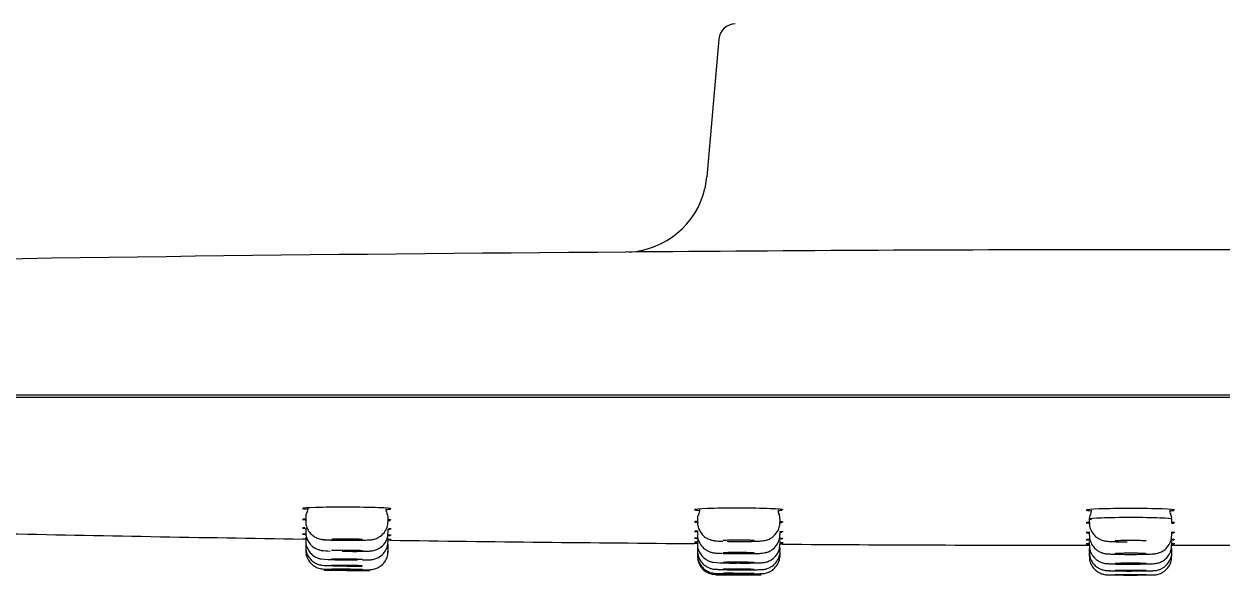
# Model space of a CAD drawing. Header units: millimetres. Extents: x -60 to 7633, y -2614 to 2146.
# Drawn here: x 2421.5 to 2479.6, y -2208.3 to -2181.5 of the extents above; entities that cross this region are included whole.
import ezdxf

# ---------------------------------------------------------------- set-up
doc = ezdxf.new("R2010")
doc.units = ezdxf.units.MM
doc.layers.get('0').update_dxf_attribs({"color": 250})

msp = doc.modelspace()

# ---------------------------------------------------------------- linework, layer by layer
at = {"linetype": 'Continuous'}
for p, q in [((2455.17, -2182.255), (2454.585, -2188.941)), ((2454.571, -2188.939), (2454.496, -2189.499)), ((2588.434, -2199.524), (2361.834, -2199.524)), ((2369.116, -2199.624), (2581.152, -2199.624)), ((2435.134, -2205.462), (2435.134, -2205.629)), ((2435.134, -2205.996), (2435.134, -2206.167)), ((2439.134, -2205.638), (2439.134, -2205.477)), ((2454.134, -2205.519), (2454.134, -2205.685)), ((2458.134, -2205.689), (2458.134, -2205.526)), ((2473.134, -2205.54), (2473.134, -2205.705)), ((2477.134, -2205.705), (2477.134, -2205.54)), ((2435.134, -2206.411), (2435.134, -2206.585)), ((2439.134, -2206.184), (2439.134, -2206.026)), ((2439.134, -2206.609), (2439.134, -2206.453)), ((2454.134, -2206.112), (2454.134, -2206.279)), ((2454.134, -2206.572), (2454.134, -2206.742)), ((2458.134, -2206.288), (2458.134, -2206.127)), ((2473.134, -2206.155), (2473.134, -2206.32)), ((2477.134, -2206.32), (2477.134, -2206.155)), ((2435.134, -2206.707), (2435.134, -2206.708)), ((2435.134, -2206.708), (2435.134, -2206.884)), ((2435.134, -2206.886), (2435.134, -2206.886)), ((2435.134, -2206.886), (2435.134, -2207.063)), ((2435.134, -2207.063), (2435.134, -2207.123)), ((2439.134, -2206.759), (2439.134, -2206.758)), ((2439.134, -2206.912), (2439.134, -2206.759)), ((2439.134, -2206.942), (2439.134, -2206.941)), ((2439.134, -2207.094), (2439.134, -2206.942)), ((2439.134, -2207.154), (2439.134, -2207.094)), ((2454.114, -2206.729), (2453.984, -2206.728)), ((2454.134, -2206.901), (2454.134, -2206.902)), ((2454.134, -2206.902), (2454.134, -2207.072)), ((2454.134, -2207.099), (2454.134, -2207.099)), ((2454.134, -2207.099), (2454.134, -2207.27)), ((2458.134, -2206.753), (2458.134, -2206.594)), ((2458.134, -2206.927), (2458.134, -2206.926)), ((2458.134, -2207.086), (2458.134, -2206.927)), ((2458.134, -2207.127), (2458.134, -2207.126)), ((2458.134, -2207.285), (2458.134, -2207.127)), ((2458.283, -2206.759), (2458.157, -2206.758)), ((2473.134, -2206.633), (2473.134, -2206.798)), ((2473.134, -2206.974), (2473.134, -2206.975)), ((2473.134, -2206.975), (2473.134, -2207.139)), ((2477.134, -2206.798), (2477.134, -2206.633)), ((2477.134, -2206.975), (2477.134, -2206.974)), ((2477.134, -2207.139), (2477.134, -2206.975)), ((2454.134, -2207.27), (2454.134, -2207.336)), ((2458.134, -2207.352), (2458.134, -2207.285)), ((2473.134, -2207.179), (2473.134, -2207.18)), ((2473.134, -2207.18), (2473.134, -2207.344)), ((2477.134, -2207.18), (2477.134, -2207.179)), ((2477.134, -2207.344), (2477.134, -2207.18)), ((2436.007, -2208.022), (2436.385, -2208.028)), ((2436.02, -2208.023), (2438.221, -2208.054)), ((2437.883, -2208.05), (2436.384, -2208.028)), ((2455.014, -2208.236), (2455.385, -2208.238)), ((2455.027, -2208.236), (2457.227, -2208.252)), ((2456.883, -2208.249), (2455.384, -2208.239))]:
    msp.add_line(p, q, dxfattribs=at)
for centre, radius, start, end in [((2455.967, -2182.324), 0.8, 90, 175), ((2450.6, -2188.592), 4, 272.99749, 346.89897), ((2474.82, -5776.235), 3583.723, 90.386113, 91.811846), ((2475.134, -4857.333), 2664.854, 89.473373, 90.526619), ((2438.803, -2205.426), 0.327, 350.88463, 33.49383), ((2454.533, -2205.505), 0.401, 148.70284, 186.8283), ((2458.346, -2205.135), 0.307, 171.75784, 212.07604), ((2457.783, -2205.495), 0.351, 354.14957, 34.10313), ((2473.536, -2205.533), 0.404, 148.94133, 185.77263), ((2477.341, -2205.148), 0.303, 171.58143, 212.47179), ((2476.813, -2205.489), 0.318, 350.43789, 34.39533), ((2472.08, 249.727), 2456.514, 268.791201, 269.134927), ((2437.351, -2190.914), 15.713, 261.84099, 261.86197), ((2437.351, -2190.914), 15.713, 276.60636, 277.06385), ((2474.172, 329.196), 2536.004, 269.211157, 269.544072), ((2436.764, -2198.414), 8.688, 264.2717, 267.06371), ((2475.082, 410.869), 2617.681, 269.631749, 269.957517), ((2475.082, 410.869), 2617.681, 270.044684, 270.370134), ((2436.966, -2195.232), 12.289, 264.95179, 271.27302), ((2455.034, -2207.336), 0.9, 180.0179, 269.58643), ((2455.885, -2196.205), 11.469, 265.01162, 271.50163), ((2474.692, -2199.088), 8.637, 264.68829, 271.83903), ((2437.327, -2183.238), 24.579, 266.70042, 270.52738), ((2437.866, -2151.744), 56.249, 268.05146, 269.79109), ((2455.958, -2191.474), 16.524, 266.36475, 271.00458), ((2456.449, -2156.37), 51.818, 268.34835, 270.23573), ((2475.025, -2186.58), 21.48, 267.03401, 271.46224), ((2475.091, -2158.319), 49.935, 268.70206, 270.66138)]:
    msp.add_arc(centre, radius, start, end, dxfattribs=at)
for points, knots in [([(2439.284, -2205.041), (2439.283, -2205.023), (2439.055, -2205.004), (2438.254, -2204.975), (2437.696, -2204.966), (2436.573, -2204.962), (2436.011, -2204.968), (2435.218, -2204.991), (2434.984, -2205.007), (2434.983, -2205.035), (2435.064, -2205.046), (2435.211, -2205.056)], [0.2501846, 0.2501846, 0.2501846, 0.2501846, 0.375, 0.375, 0.5, 0.5, 0.625, 0.625, 0.75, 0.75, 0.823549, 0.823549, 0.823549, 0.823549]), ([(2435.185, -2205.243), (2435.183, -2205.245), (2435.15, -2205.293), (2435.134, -2205.391), (2435.134, -2205.469), (2435.135, -2205.496)], [0, 0, 0, 0, 0.025028, 0.716324, 1, 1, 1, 1]), ([(2458.284, -2205.09), (2458.283, -2205.071), (2458.055, -2205.051), (2457.254, -2205.021), (2456.696, -2205.012), (2455.573, -2205.01), (2455.011, -2205.017), (2454.218, -2205.044), (2453.984, -2205.063), (2453.983, -2205.095), (2454.074, -2205.107), (2454.238, -2205.118)], [0.250188, 0.250188, 0.250188, 0.250188, 0.375, 0.375, 0.5, 0.5, 0.625, 0.625, 0.75, 0.75, 0.8280762, 0.8280762, 0.8280762, 0.8280762]), ([(2477.284, -2205.104), (2477.283, -2205.084), (2477.055, -2205.064), (2476.254, -2205.035), (2475.696, -2205.026), (2474.573, -2205.026), (2474.011, -2205.035), (2473.218, -2205.064), (2472.984, -2205.084), (2472.983, -2205.117), (2473.074, -2205.129), (2473.239, -2205.14)], [0.2501924, 0.2501924, 0.2501924, 0.2501924, 0.375, 0.375, 0.5, 0.5, 0.625, 0.625, 0.75, 0.75, 0.8281538, 0.8281538, 0.8281538, 0.8281538]), ([(2435.15, -2205.539), (2435.042, -2205.545), (2434.984, -2205.552), (2434.983, -2205.565), (2435.029, -2205.571), (2435.114, -2205.578)], [0.6876187, 0.6876187, 0.6876187, 0.6876187, 0.75, 0.75, 0.805333, 0.805333, 0.805333, 0.805333]), ([(2435.1, -2205.962), (2435.024, -2205.965), (2434.984, -2205.969), (2434.983, -2205.978), (2435.029, -2205.983), (2435.114, -2205.989)], [0.6980455, 0.6980455, 0.6980455, 0.6980455, 0.75, 0.75, 0.8053423, 0.8053423, 0.8053423, 0.8053423]), ([(2435.146, -2205.633), (2435.142, -2205.667), (2435.128, -2205.794), (2435.208, -2206.016), (2435.349, -2206.23), (2435.512, -2206.372), (2435.668, -2206.458), (2435.799, -2206.502), (2435.892, -2206.522), (2435.971, -2206.533), (2436.09, -2206.544), (2436.219, -2206.551), (2436.334, -2206.555), (2436.339, -2206.555)], [0, 0, 0, 0, 0.0324206, 0.1403359, 0.2267957, 0.2998695, 0.3616405, 0.41154, 0.447984, 0.4831846, 0.5451119, 0.6998378, 0.7071873, 0.7071873, 0.7071873, 0.7071873]), ([(2437.114, -2206.568), (2437.263, -2206.568), (2437.527, -2206.569), (2437.913, -2206.563), (2438.152, -2206.553), (2438.281, -2206.544), (2438.392, -2206.528), (2438.538, -2206.491), (2438.737, -2206.4), (2438.944, -2206.218), (2439.103, -2205.941), (2439.122, -2205.75), (2439.13, -2205.639)], [0, 0, 0, 0, 0.139283, 0.28623, 0.436618, 0.520281, 0.568511, 0.616449, 0.687389, 0.792219, 0.895843, 1, 1, 1, 1]), ([(2454.125, -2205.654), (2454.033, -2205.661), (2453.984, -2205.668), (2453.983, -2205.682), (2454.03, -2205.689), (2454.116, -2205.696)], [0.692694, 0.692694, 0.692694, 0.692694, 0.75, 0.75, 0.8058612, 0.8058612, 0.8058612, 0.8058612]), ([(2454.145, -2205.688), (2454.141, -2205.72), (2454.127, -2205.845), (2454.205, -2206.066), (2454.346, -2206.283), (2454.51, -2206.426), (2454.666, -2206.513), (2454.798, -2206.558), (2454.894, -2206.579), (2454.98, -2206.591), (2455.107, -2206.603), (2455.243, -2206.609), (2455.354, -2206.613), (2455.355, -2206.613)], [0, 0, 0, 0, 0.0310009, 0.1441082, 0.2345974, 0.3110842, 0.3758821, 0.4284539, 0.4677837, 0.5077939, 0.583068, 0.7404558, 0.7409765, 0.7409765, 0.7409765, 0.7409765]), ([(2456.011, -2206.624), (2456.056, -2206.624), (2456.228, -2206.626), (2456.573, -2206.624), (2456.947, -2206.616), (2457.184, -2206.604), (2457.317, -2206.593), (2457.463, -2206.565), (2457.627, -2206.508), (2457.826, -2206.384), (2458.012, -2206.172), (2458.126, -2205.912), (2458.122, -2205.756), (2458.119, -2205.689)], [0, 0, 0, 0, 0.041894, 0.184032, 0.326548, 0.473581, 0.559473, 0.604563, 0.662334, 0.73471, 0.835829, 0.939945, 1, 1, 1, 1]), ([(2473.125, -2205.697), (2473.033, -2205.704), (2472.984, -2205.711), (2472.983, -2205.726), (2473.029, -2205.733), (2473.114, -2205.74)], [0.6927022, 0.6927022, 0.6927022, 0.6927022, 0.75, 0.75, 0.8053836, 0.8053836, 0.8053836, 0.8053836]), ([(2477.124, -2205.547), (2477.13, -2205.545), (2477.133, -2205.543), (2477.135, -2205.522), (2476.92, -2205.503), (2476.185, -2205.476), (2475.668, -2205.468), (2474.613, -2205.468), (2474.094, -2205.476), (2473.353, -2205.502), (2473.135, -2205.521), (2473.134, -2205.54)], [0.4853436, 0.4853436, 0.4853436, 0.4853436, 0.5, 0.5, 0.625, 0.625, 0.75, 0.75, 0.875, 0.875, 1, 1, 1, 1]), ([(2473.145, -2205.708), (2473.141, -2205.739), (2473.127, -2205.865), (2473.205, -2206.086), (2473.346, -2206.303), (2473.51, -2206.446), (2473.667, -2206.533), (2473.799, -2206.578), (2473.896, -2206.599), (2473.986, -2206.612), (2474.115, -2206.623), (2474.345, -2206.634), (2474.673, -2206.642), (2474.881, -2206.643), (2474.973, -2206.643)], [0, 0, 0, 0, 0.031247, 0.146248, 0.238224, 0.315977, 0.381899, 0.435461, 0.47589, 0.517812, 0.598814, 0.757381, 0.908583, 1, 1, 1, 1]), ([(2435.135, -2206.262), (2435.037, -2206.264), (2434.984, -2206.267), (2434.983, -2206.273), (2435.029, -2206.277), (2435.114, -2206.281)], [0.6905371, 0.6905371, 0.6905371, 0.6905371, 0.75, 0.75, 0.805363, 0.805363, 0.805363, 0.805363]), ([(2435.143, -2206.17), (2435.14, -2206.193), (2435.124, -2206.313), (2435.197, -2206.531), (2435.335, -2206.752), (2435.497, -2206.899), (2435.654, -2206.989), (2435.784, -2207.036), (2435.867, -2207.054), (2435.892, -2207.058), (2435.897, -2207.059)], [0, 0, 0, 0, 0.049621, 0.294317, 0.489198, 0.653332, 0.791905, 0.904242, 0.984123, 1, 1, 1, 1]), ([(2436.03, -2206.53), (2436.033, -2206.533), (2436.051, -2206.536), (2436.084, -2206.54), (2436.122, -2206.544), (2436.18, -2206.547), (2436.255, -2206.551), (2436.33, -2206.554), (2436.422, -2206.557), (2436.525, -2206.56), (2436.628, -2206.562), (2436.743, -2206.564), (2436.863, -2206.566), (2436.961, -2206.567), (2437.064, -2206.568), (2437.165, -2206.568)], [0, 0, 0, 0, 0.0457629, 0.0457629, 0.0457629, 0.0994778, 0.0994778, 0.0994778, 0.1531615, 0.1531615, 0.1531615, 0.2068273, 0.2068273, 0.2068273, 0.2509762, 0.2509762, 0.2509762, 0.2509762]), ([(2437.884, -2206.537), (2437.884, -2206.534), (2437.869, -2206.531), (2437.841, -2206.529), (2437.813, -2206.526), (2437.772, -2206.523), (2437.719, -2206.521), (2437.667, -2206.519), (2437.602, -2206.517), (2437.531, -2206.515), (2437.46, -2206.513), (2437.38, -2206.512), (2437.298, -2206.511), (2437.216, -2206.51), (2437.13, -2206.51), (2437.046, -2206.51), (2436.963, -2206.51), (2436.88, -2206.51), (2436.805, -2206.511), (2436.729, -2206.512), (2436.659, -2206.514), (2436.6, -2206.515), (2436.541, -2206.517), (2436.492, -2206.519), (2436.456, -2206.521), (2436.42, -2206.523), (2436.397, -2206.526), (2436.388, -2206.529), (2436.385, -2206.529), (2436.384, -2206.53), (2436.384, -2206.531)], [0, 0, 0, 0, 0.053743, 0.053743, 0.053743, 0.1074864, 0.1074864, 0.1074864, 0.1612214, 0.1612214, 0.1612214, 0.2149318, 0.2149318, 0.2149318, 0.2686151, 0.2686151, 0.2686151, 0.3222809, 0.3222809, 0.3222809, 0.3759463, 0.3759463, 0.3759463, 0.4296285, 0.4296285, 0.4296285, 0.4833367, 0.4833367, 0.4833367, 0.4999965, 0.4999965, 0.4999965, 0.4999965]), ([(2436.506, -2206.56), (2436.558, -2206.561), (2436.742, -2206.565), (2436.964, -2206.568), (2437.106, -2206.568), (2437.114, -2206.568)], [0.7799786, 0.7799786, 0.7799786, 0.7799786, 0.8426866, 0.9924695, 1, 1, 1, 1]), ([(2436.904, -2207.101), (2437.05, -2207.102), (2437.311, -2207.105), (2437.724, -2207.105), (2438.065, -2207.099), (2438.222, -2207.093), (2438.361, -2207.079), (2438.507, -2207.047), (2438.707, -2206.965), (2438.929, -2206.785), (2439.101, -2206.498), (2439.122, -2206.3), (2439.132, -2206.185)], [0, 0, 0, 0, 0.127103, 0.262378, 0.399289, 0.543055, 0.593445, 0.632789, 0.696989, 0.799399, 0.900684, 1, 1, 1, 1]), ([(2454.125, -2206.121), (2454.033, -2206.125), (2453.984, -2206.13), (2453.983, -2206.141), (2454.034, -2206.147), (2454.129, -2206.152)], [0.6927052, 0.6927052, 0.6927052, 0.6927052, 0.75, 0.75, 0.8085077, 0.8085077, 0.8085077, 0.8085077]), ([(2454.146, -2206.454), (2454.041, -2206.457), (2453.984, -2206.461), (2453.983, -2206.469), (2454.048, -2206.473), (2454.167, -2206.478)], [0.6884627, 0.6884627, 0.6884627, 0.6884627, 0.75, 0.75, 0.815847, 0.815847, 0.815847, 0.815847]), ([(2454.143, -2206.282), (2454.14, -2206.305), (2454.124, -2206.426), (2454.198, -2206.644), (2454.336, -2206.865), (2454.498, -2207.012), (2454.655, -2207.102), (2454.789, -2207.149), (2454.884, -2207.17), (2454.955, -2207.181), (2455.055, -2207.19), (2455.215, -2207.199), (2455.528, -2207.208), (2455.774, -2207.211), (2455.913, -2207.213)], [0, 0, 0, 0, 0.023837, 0.14198, 0.236024, 0.315247, 0.382214, 0.436588, 0.475692, 0.509199, 0.560407, 0.700599, 0.854245, 1, 1, 1, 1]), ([(2456.884, -2206.589), (2456.884, -2206.586), (2456.869, -2206.583), (2456.841, -2206.58), (2456.813, -2206.577), (2456.772, -2206.575), (2456.719, -2206.572), (2456.667, -2206.57), (2456.602, -2206.568), (2456.531, -2206.566), (2456.46, -2206.564), (2456.38, -2206.563), (2456.298, -2206.562), (2456.216, -2206.561), (2456.13, -2206.561), (2456.046, -2206.561), (2455.963, -2206.561), (2455.88, -2206.562), (2455.805, -2206.563), (2455.729, -2206.564), (2455.659, -2206.566), (2455.6, -2206.568), (2455.541, -2206.57), (2455.492, -2206.572), (2455.456, -2206.575), (2455.42, -2206.578), (2455.397, -2206.58), (2455.388, -2206.583), (2455.385, -2206.584), (2455.384, -2206.585), (2455.384, -2206.586)], [0, 0, 0, 0, 0.0537483, 0.0537483, 0.0537483, 0.1074973, 0.1074973, 0.1074973, 0.1612337, 0.1612337, 0.1612337, 0.2149392, 0.2149392, 0.2149392, 0.2686135, 0.2686135, 0.2686135, 0.3222698, 0.3222698, 0.3222698, 0.3759296, 0.3759296, 0.3759296, 0.4296124, 0.4296124, 0.4296124, 0.4833275, 0.4833275, 0.4833275, 0.4999965, 0.4999965, 0.4999965, 0.4999965]), ([(2455.913, -2207.213), (2455.928, -2207.213), (2456.067, -2207.215), (2456.393, -2207.215), (2456.788, -2207.212), (2457.125, -2207.202), (2457.25, -2207.2), (2457.434, -2207.169), (2457.582, -2207.125), (2457.783, -2207.017), (2457.982, -2206.819), (2458.117, -2206.546), (2458.121, -2206.374), (2458.122, -2206.288)], [0, 0, 0, 0, 0.013095, 0.149178, 0.285463, 0.42372, 0.573724, 0.60913, 0.660121, 0.723888, 0.826387, 0.925426, 1, 1, 1, 1]), ([(2473.125, -2206.181), (2473.033, -2206.186), (2472.984, -2206.192), (2472.983, -2206.203), (2473.034, -2206.209), (2473.129, -2206.214)], [0.6927143, 0.6927143, 0.6927143, 0.6927143, 0.75, 0.75, 0.808523, 0.808523, 0.808523, 0.808523]), ([(2473.145, -2206.527), (2473.04, -2206.531), (2472.984, -2206.535), (2472.983, -2206.543), (2473.037, -2206.546), (2473.136, -2206.55)], [0.6886314, 0.6886314, 0.6886314, 0.6886314, 0.75, 0.75, 0.8099537, 0.8099537, 0.8099537, 0.8099537]), ([(2473.143, -2206.322), (2473.14, -2206.345), (2473.124, -2206.465), (2473.198, -2206.684), (2473.336, -2206.906), (2473.499, -2207.053), (2473.656, -2207.143), (2473.791, -2207.19), (2473.887, -2207.211), (2473.96, -2207.221), (2474.064, -2207.231), (2474.233, -2207.239), (2474.558, -2207.247), (2474.864, -2207.251), (2475.022, -2207.251), (2475.046, -2207.251)], [0, 0, 0, 0, 0.022402, 0.135403, 0.225278, 0.300974, 0.364999, 0.417052, 0.454691, 0.487421, 0.538227, 0.676895, 0.823278, 0.976575, 1, 1, 1, 1]), ([(2475.884, -2206.605), (2475.884, -2206.603), (2475.877, -2206.601), (2475.863, -2206.599), (2475.844, -2206.596), (2475.81, -2206.593), (2475.765, -2206.591), (2475.72, -2206.588), (2475.662, -2206.586), (2475.595, -2206.584), (2475.529, -2206.582), (2475.453, -2206.581), (2475.374, -2206.58), (2475.294, -2206.579), (2475.209, -2206.578), (2475.125, -2206.578), (2475.041, -2206.578), (2474.956, -2206.579), (2474.877, -2206.58), (2474.799, -2206.581), (2474.724, -2206.582), (2474.659, -2206.584), (2474.594, -2206.586), (2474.537, -2206.589), (2474.493, -2206.591), (2474.45, -2206.594), (2474.418, -2206.597), (2474.4, -2206.6), (2474.389, -2206.602), (2474.384, -2206.603), (2474.384, -2206.605)], [0.4999949, 0.4999949, 0.4999949, 0.4999949, 0.5370654, 0.5370654, 0.5370654, 0.5908217, 0.5908217, 0.5908217, 0.6445638, 0.6445638, 0.6445638, 0.6982751, 0.6982751, 0.6982751, 0.7519524, 0.7519524, 0.7519524, 0.8056076, 0.8056076, 0.8056076, 0.8592625, 0.8592625, 0.8592625, 0.9129389, 0.9129389, 0.9129389, 0.9666492, 0.9666492, 0.9666492, 1, 1, 1, 1]), ([(2475.046, -2207.251), (2475.179, -2207.251), (2475.429, -2207.251), (2475.817, -2207.246), (2476.116, -2207.236), (2476.254, -2207.228), (2476.383, -2207.211), (2476.518, -2207.18), (2476.714, -2207.096), (2476.929, -2206.919), (2477.099, -2206.638), (2477.123, -2206.439), (2477.133, -2206.321)], [0, 0, 0, 0, 0.120346, 0.263131, 0.408002, 0.534188, 0.575884, 0.618129, 0.686293, 0.788852, 0.892504, 1, 1, 1, 1]), ([(2435.144, -2206.588), (2435.14, -2206.615), (2435.125, -2206.736), (2435.2, -2206.954), (2435.338, -2207.173), (2435.5, -2207.319), (2435.653, -2207.407), (2435.789, -2207.455), (2435.854, -2207.468), (2435.884, -2207.474)], [0, 0, 0, 0, 0.056464, 0.304479, 0.502315, 0.668907, 0.809188, 0.922575, 1, 1, 1, 1]), ([(2435.146, -2206.887), (2435.142, -2206.925), (2435.129, -2207.054), (2435.21, -2207.275), (2435.351, -2207.486), (2435.512, -2207.626), (2435.667, -2207.711), (2435.794, -2207.755), (2435.881, -2207.772), (2435.907, -2207.776), (2435.912, -2207.776)], [0, 0, 0, 0, 0.078636, 0.315602, 0.505782, 0.666166, 0.800736, 0.908854, 0.984014, 1, 1, 1, 1]), ([(2435.148, -2207.063), (2435.145, -2207.124), (2435.138, -2207.268), (2435.232, -2207.497), (2435.379, -2207.694), (2435.539, -2207.823), (2435.691, -2207.9), (2435.815, -2207.939), (2435.909, -2207.955), (2435.941, -2207.959), (2435.953, -2207.96)], [0, 0, 0, 0, 0.122141, 0.34195, 0.520361, 0.671144, 0.796931, 0.896905, 0.966422, 1, 1, 1, 1]), ([(2437.884, -2207.082), (2437.884, -2207.079), (2437.869, -2207.077), (2437.841, -2207.075), (2437.813, -2207.073), (2437.772, -2207.07), (2437.719, -2207.068), (2437.667, -2207.066), (2437.602, -2207.064), (2437.531, -2207.063), (2437.46, -2207.061), (2437.38, -2207.06), (2437.298, -2207.058), (2437.216, -2207.057), (2437.13, -2207.057), (2437.046, -2207.056), (2436.963, -2207.056), (2436.88, -2207.056), (2436.805, -2207.056), (2436.729, -2207.057), (2436.659, -2207.057), (2436.6, -2207.058), (2436.541, -2207.06), (2436.492, -2207.061), (2436.456, -2207.063), (2436.42, -2207.064), (2436.397, -2207.066), (2436.388, -2207.068), (2436.385, -2207.069), (2436.384, -2207.069), (2436.384, -2207.07)], [0, 0, 0, 0, 0.0537319, 0.0537319, 0.0537319, 0.1074639, 0.1074639, 0.1074639, 0.1611946, 0.1611946, 0.1611946, 0.2149123, 0.2149123, 0.2149123, 0.2686114, 0.2686114, 0.2686114, 0.3222943, 0.3222943, 0.3222943, 0.3759706, 0.3759706, 0.3759706, 0.4296526, 0.4296526, 0.4296526, 0.48335, 0.48335, 0.48335, 0.4999964, 0.4999964, 0.4999964, 0.4999964]), ([(2437.661, -2207.992), (2437.702, -2207.992), (2437.859, -2207.994), (2438.088, -2207.996), (2438.198, -2207.996), (2438.262, -2207.994), (2438.306, -2207.992), (2438.415, -2207.98), (2438.596, -2207.93), (2438.825, -2207.791), (2439.016, -2207.571), (2439.128, -2207.312), (2439.122, -2207.157), (2439.119, -2207.094)], [0, 0, 0, 0, 0.049069, 0.220753, 0.395749, 0.43304, 0.451998, 0.477786, 0.575777, 0.675275, 0.800676, 0.929412, 1, 1, 1, 1]), ([(2437.892, -2207.52), (2438, -2207.519), (2438.137, -2207.517), (2438.244, -2207.513), (2438.316, -2207.507), (2438.408, -2207.495), (2438.551, -2207.458), (2438.749, -2207.361), (2438.953, -2207.177), (2439.106, -2206.903), (2439.122, -2206.716), (2439.128, -2206.609)], [0.2533734, 0.2533734, 0.2533734, 0.2533734, 0.4054228, 0.487016, 0.5263661, 0.5581474, 0.6108681, 0.6838259, 0.7900186, 0.8975053, 1, 1, 1, 1]), ([(2454.148, -2206.658), (2454.041, -2206.659), (2453.984, -2206.66), (2453.983, -2206.664), (2454.038, -2206.666), (2454.141, -2206.669)], [0.688051, 0.688051, 0.688051, 0.688051, 0.75, 0.75, 0.81091, 0.81091, 0.81091, 0.81091]), ([(2454.143, -2206.744), (2454.14, -2206.768), (2454.124, -2206.888), (2454.198, -2207.106), (2454.335, -2207.327), (2454.498, -2207.474), (2454.652, -2207.563), (2454.791, -2207.612), (2454.856, -2207.625), (2454.887, -2207.631)], [0, 0, 0, 0, 0.050328, 0.299589, 0.497928, 0.664818, 0.805531, 0.919566, 1, 1, 1, 1]), ([(2454.144, -2207.075), (2454.14, -2207.101), (2454.125, -2207.223), (2454.2, -2207.442), (2454.339, -2207.661), (2454.501, -2207.806), (2454.657, -2207.895), (2454.788, -2207.941), (2454.877, -2207.96), (2454.905, -2207.963), (2454.911, -2207.964)], [0, 0, 0, 0, 0.055942, 0.299454, 0.493493, 0.656743, 0.794071, 0.905133, 0.983839, 1, 1, 1, 1]), ([(2456.884, -2207.187), (2456.884, -2207.184), (2456.869, -2207.182), (2456.841, -2207.18), (2456.813, -2207.177), (2456.772, -2207.175), (2456.719, -2207.173), (2456.667, -2207.171), (2456.602, -2207.169), (2456.531, -2207.168), (2456.46, -2207.166), (2456.38, -2207.165), (2456.298, -2207.164), (2456.216, -2207.163), (2456.13, -2207.163), (2456.046, -2207.163), (2455.963, -2207.163), (2455.88, -2207.163), (2455.805, -2207.164), (2455.729, -2207.165), (2455.659, -2207.166), (2455.6, -2207.167), (2455.541, -2207.169), (2455.492, -2207.17), (2455.456, -2207.172), (2455.42, -2207.174), (2455.397, -2207.177), (2455.388, -2207.179), (2455.385, -2207.18), (2455.384, -2207.18), (2455.384, -2207.181)], [0, 0, 0, 0, 0.0537345, 0.0537345, 0.0537345, 0.1074694, 0.1074694, 0.1074694, 0.1611982, 0.1611982, 0.1611982, 0.2149085, 0.2149085, 0.2149085, 0.2685977, 0.2685977, 0.2685977, 0.3222726, 0.3222726, 0.3222726, 0.3759462, 0.3759462, 0.3759462, 0.4296321, 0.4296321, 0.4296321, 0.4833383, 0.4833383, 0.4833383, 0.4999963, 0.4999963, 0.4999963, 0.4999963]), ([(2455.577, -2206.619), (2455.62, -2206.62), (2455.757, -2206.622), (2455.898, -2206.623), (2456.011, -2206.624)], [0.8373667, 0.8373667, 0.8373667, 0.8373667, 0.8893877, 1, 1, 1, 1]), ([(2456.185, -2207.671), (2456.331, -2207.671), (2456.59, -2207.672), (2456.954, -2207.668), (2457.172, -2207.662), (2457.273, -2207.657), (2457.375, -2207.645), (2457.502, -2207.618), (2457.708, -2207.535), (2457.939, -2207.347), (2458.107, -2207.053), (2458.122, -2206.858), (2458.127, -2206.754)], [0, 0, 0, 0, 0.138952, 0.286575, 0.437357, 0.521296, 0.556294, 0.597967, 0.665491, 0.786069, 0.901554, 1, 1, 1, 1]), ([(2456.248, -2207.995), (2456.279, -2207.995), (2456.44, -2207.996), (2456.744, -2207.996), (2457.067, -2207.994), (2457.208, -2207.991), (2457.3, -2207.985), (2457.393, -2207.974), (2457.531, -2207.942), (2457.723, -2207.855), (2457.932, -2207.681), (2458.082, -2207.421), (2458.151, -2207.196), (2458.132, -2207.09), (2458.131, -2207.084)], [0, 0, 0, 0, 0.029734, 0.17776, 0.326927, 0.480631, 0.52785, 0.554387, 0.603029, 0.676306, 0.775689, 0.881047, 0.994264, 1, 1, 1, 1]), ([(2473.125, -2206.738), (2473.033, -2206.74), (2472.984, -2206.742), (2472.983, -2206.745), (2473.034, -2206.747), (2473.129, -2206.749)], [0.6927282, 0.6927282, 0.6927282, 0.6927282, 0.75, 0.75, 0.8085238, 0.8085238, 0.8085238, 0.8085238]), ([(2473.142, -2207.141), (2473.139, -2207.16), (2473.122, -2207.278), (2473.194, -2207.496), (2473.332, -2207.72), (2473.494, -2207.869), (2473.652, -2207.96), (2473.785, -2208.008), (2473.878, -2208.027), (2473.907, -2208.031), (2473.913, -2208.032)], [0, 0, 0, 0, 0.040736, 0.288377, 0.484623, 0.64936, 0.788155, 0.900898, 0.981972, 1, 1, 1, 1]), ([(2473.142, -2206.8), (2473.139, -2206.821), (2473.123, -2206.94), (2473.196, -2207.158), (2473.334, -2207.381), (2473.496, -2207.529), (2473.654, -2207.62), (2473.786, -2207.667), (2473.868, -2207.685), (2473.891, -2207.688), (2473.892, -2207.688)], [0, 0, 0, 0, 0.045169, 0.29515, 0.493591, 0.660415, 0.801188, 0.915526, 0.996764, 1, 1, 1, 1]), ([(2474.969, -2207.721), (2475.045, -2207.721), (2475.242, -2207.722), (2475.607, -2207.72), (2475.966, -2207.715), (2476.184, -2207.707), (2476.285, -2207.701), (2476.398, -2207.686), (2476.531, -2207.653), (2476.736, -2207.562), (2476.955, -2207.369), (2477.11, -2207.081), (2477.121, -2206.896), (2477.125, -2206.798)], [0, 0, 0, 0, 0.067807, 0.204822, 0.342219, 0.482815, 0.562132, 0.594436, 0.63702, 0.698752, 0.811161, 0.913716, 1, 1, 1, 1]), ([(2475.573, -2208.054), (2475.629, -2208.053), (2475.805, -2208.052), (2476.066, -2208.048), (2476.211, -2208.044), (2476.3, -2208.039), (2476.381, -2208.029), (2476.497, -2208.004), (2476.675, -2207.935), (2476.897, -2207.777), (2477.07, -2207.511), (2477.149, -2207.266), (2477.129, -2207.153), (2477.127, -2207.139)], [0, 0, 0, 0, 0.064017, 0.233579, 0.408217, 0.460773, 0.490654, 0.538018, 0.605194, 0.718764, 0.855548, 0.984322, 1, 1, 1, 1]), ([(2437.884, -2207.505), (2437.884, -2207.504), (2437.869, -2207.502), (2437.841, -2207.5), (2437.814, -2207.498), (2437.772, -2207.496), (2437.719, -2207.495), (2437.667, -2207.493), (2437.602, -2207.491), (2437.531, -2207.489), (2437.46, -2207.488), (2437.38, -2207.486), (2437.298, -2207.485), (2437.216, -2207.484), (2437.13, -2207.483), (2437.046, -2207.482), (2436.963, -2207.482), (2436.88, -2207.481), (2436.805, -2207.481), (2436.729, -2207.481), (2436.659, -2207.481), (2436.6, -2207.482), (2436.541, -2207.482), (2436.492, -2207.483), (2436.456, -2207.484), (2436.42, -2207.485), (2436.397, -2207.486), (2436.388, -2207.488), (2436.385, -2207.488), (2436.384, -2207.489), (2436.384, -2207.489)], [0, 0, 0, 0, 0.0537208, 0.0537208, 0.0537208, 0.1074414, 0.1074414, 0.1074414, 0.1611651, 0.1611651, 0.1611651, 0.2148847, 0.2148847, 0.2148847, 0.2685937, 0.2685937, 0.2685937, 0.3222902, 0.3222902, 0.3222902, 0.3759777, 0.3759777, 0.3759777, 0.4296636, 0.4296636, 0.4296636, 0.483356, 0.483356, 0.483356, 0.4999963, 0.4999963, 0.4999963, 0.4999963]), ([(2437.239, -2207.519), (2437.346, -2207.52), (2437.48, -2207.521), (2437.609, -2207.521), (2437.648, -2207.521)], [0, 0, 0, 0, 0.103539, 0.1499953, 0.1499953, 0.1499953, 0.1499953]), ([(2454.147, -2207.273), (2454.143, -2207.312), (2454.13, -2207.442), (2454.211, -2207.664), (2454.354, -2207.875), (2454.516, -2208.014), (2454.67, -2208.098), (2454.803, -2208.143), (2454.897, -2208.161), (2454.945, -2208.166), (2454.955, -2208.167), (2454.955, -2208.167)], [0, 0, 0, 0, 0.078403, 0.308434, 0.492899, 0.648368, 0.778729, 0.883597, 0.959128, 0.998578, 1, 1, 1, 1]), ([(2456.884, -2207.652), (2456.884, -2207.65), (2456.869, -2207.648), (2456.841, -2207.646), (2456.814, -2207.645), (2456.772, -2207.643), (2456.719, -2207.641), (2456.667, -2207.639), (2456.602, -2207.638), (2456.531, -2207.637), (2456.46, -2207.635), (2456.38, -2207.634), (2456.298, -2207.633), (2456.216, -2207.633), (2456.13, -2207.632), (2456.047, -2207.632), (2455.963, -2207.632), (2455.88, -2207.632), (2455.805, -2207.632), (2455.729, -2207.632), (2455.659, -2207.633), (2455.6, -2207.634), (2455.541, -2207.635), (2455.492, -2207.636), (2455.456, -2207.638), (2455.42, -2207.639), (2455.397, -2207.641), (2455.388, -2207.642), (2455.385, -2207.643), (2455.384, -2207.643), (2455.384, -2207.644)], [0, 0, 0, 0, 0.0537226, 0.0537226, 0.0537226, 0.1074454, 0.1074454, 0.1074454, 0.1611665, 0.1611665, 0.1611665, 0.2148784, 0.2148784, 0.2148784, 0.2685778, 0.2685778, 0.2685778, 0.3222669, 0.3222669, 0.3222669, 0.3759526, 0.3759526, 0.3759526, 0.4296431, 0.4296431, 0.4296431, 0.4833443, 0.4833443, 0.4833443, 0.4999962, 0.4999962, 0.4999962, 0.4999962]), ([(2456.901, -2208.189), (2456.964, -2208.189), (2457.112, -2208.188), (2457.205, -2208.188), (2457.272, -2208.185), (2457.32, -2208.182), (2457.423, -2208.169), (2457.58, -2208.125), (2457.79, -2208.008), (2457.984, -2207.812), (2458.117, -2207.545), (2458.121, -2207.372), (2458.122, -2207.285)], [0.1163292, 0.1163292, 0.1163292, 0.1163292, 0.2219382, 0.3976784, 0.4362693, 0.4562048, 0.4847382, 0.5696135, 0.652837, 0.7768411, 0.903483, 1, 1, 1, 1]), ([(2473.146, -2207.347), (2473.142, -2207.381), (2473.128, -2207.508), (2473.207, -2207.73), (2473.349, -2207.945), (2473.512, -2208.086), (2473.668, -2208.172), (2473.803, -2208.217), (2473.899, -2208.235), (2473.949, -2208.241), (2473.959, -2208.241), (2473.96, -2208.241)], [0, 0, 0, 0, 0.068577, 0.301096, 0.486788, 0.643096, 0.774334, 0.88025, 0.957219, 0.998044, 1, 1, 1, 1]), ([(2474.033, -2207.698), (2474.035, -2207.7), (2474.055, -2207.703), (2474.09, -2207.705), (2474.128, -2207.708), (2474.188, -2207.71), (2474.263, -2207.712), (2474.339, -2207.714), (2474.432, -2207.716), (2474.535, -2207.717), (2474.639, -2207.719), (2474.755, -2207.72), (2474.875, -2207.721), (2474.955, -2207.721), (2475.038, -2207.721), (2475.121, -2207.721)], [0, 0, 0, 0, 0.0482414, 0.0482414, 0.0482414, 0.1019432, 0.1019432, 0.1019432, 0.1556324, 0.1556324, 0.1556324, 0.2093151, 0.2093151, 0.2093151, 0.2453261, 0.2453261, 0.2453261, 0.2453261]), ([(2475.884, -2207.22), (2475.884, -2207.218), (2475.877, -2207.217), (2475.863, -2207.215), (2475.844, -2207.213), (2475.81, -2207.21), (2475.765, -2207.208), (2475.72, -2207.206), (2475.662, -2207.204), (2475.596, -2207.203), (2475.529, -2207.201), (2475.453, -2207.2), (2475.374, -2207.2), (2475.294, -2207.199), (2475.209, -2207.198), (2475.125, -2207.198), (2475.041, -2207.198), (2474.956, -2207.199), (2474.878, -2207.2), (2474.799, -2207.201), (2474.724, -2207.202), (2474.659, -2207.203), (2474.594, -2207.205), (2474.537, -2207.207), (2474.493, -2207.209), (2474.45, -2207.211), (2474.418, -2207.213), (2474.4, -2207.215), (2474.389, -2207.217), (2474.384, -2207.218), (2474.384, -2207.22)], [0.4999953, 0.4999953, 0.4999953, 0.4999953, 0.5370579, 0.5370579, 0.5370579, 0.5907956, 0.5907956, 0.5907956, 0.6445241, 0.6445241, 0.6445241, 0.6982329, 0.6982329, 0.6982329, 0.7519199, 0.7519199, 0.7519199, 0.8055929, 0.8055929, 0.8055929, 0.8592657, 0.8592657, 0.8592657, 0.9129522, 0.9129522, 0.9129522, 0.9666603, 0.9666603, 0.9666603, 1, 1, 1, 1]), ([(2475.884, -2207.698), (2475.884, -2207.697), (2475.877, -2207.696), (2475.863, -2207.694), (2475.844, -2207.693), (2475.81, -2207.691), (2475.765, -2207.689), (2475.72, -2207.688), (2475.662, -2207.686), (2475.596, -2207.685), (2475.53, -2207.684), (2475.454, -2207.683), (2475.374, -2207.683), (2475.295, -2207.682), (2475.209, -2207.682), (2475.125, -2207.682), (2475.041, -2207.682), (2474.957, -2207.682), (2474.878, -2207.683), (2474.799, -2207.683), (2474.724, -2207.684), (2474.659, -2207.686), (2474.594, -2207.687), (2474.537, -2207.688), (2474.493, -2207.69), (2474.45, -2207.691), (2474.418, -2207.693), (2474.4, -2207.695), (2474.389, -2207.696), (2474.384, -2207.697), (2474.384, -2207.698)], [0.4999956, 0.4999956, 0.4999956, 0.4999956, 0.5370521, 0.5370521, 0.5370521, 0.5907752, 0.5907752, 0.5907752, 0.6444931, 0.6444931, 0.6444931, 0.6982, 0.6982, 0.6982, 0.7518947, 0.7518947, 0.7518947, 0.8055814, 0.8055814, 0.8055814, 0.8592681, 0.8592681, 0.8592681, 0.9129624, 0.9129624, 0.9129624, 0.9666689, 0.9666689, 0.9666689, 1, 1, 1, 1]), ([(2475.667, -2208.251), (2475.71, -2208.251), (2475.869, -2208.25), (2476.1, -2208.248), (2476.211, -2208.247), (2476.279, -2208.244), (2476.326, -2208.24), (2476.429, -2208.227), (2476.585, -2208.181), (2476.794, -2208.064), (2476.986, -2207.867), (2477.117, -2207.6), (2477.121, -2207.429), (2477.122, -2207.344)], [0, 0, 0, 0, 0.05062, 0.223418, 0.39978, 0.43714, 0.457398, 0.486057, 0.5713, 0.65353, 0.778035, 0.904938, 1, 1, 1, 1]), ([(2436.021, -2207.963), (2436.021, -2207.964), (2436.042, -2207.965), (2436.081, -2207.966), (2436.122, -2207.967), (2436.183, -2207.969), (2436.259, -2207.971), (2436.336, -2207.972), (2436.43, -2207.974), (2436.534, -2207.976), (2436.639, -2207.978), (2436.756, -2207.98), (2436.876, -2207.982), (2436.996, -2207.984), (2437.122, -2207.985), (2437.245, -2207.987), (2437.367, -2207.989), (2437.489, -2207.99), (2437.599, -2207.991), (2437.622, -2207.992), (2437.644, -2207.992), (2437.666, -2207.992)], [0, 0, 0, 0, 0.0522888, 0.0522888, 0.0522888, 0.1059988, 0.1059988, 0.1059988, 0.1597107, 0.1597107, 0.1597107, 0.2134211, 0.2134211, 0.2134211, 0.2671272, 0.2671272, 0.2671272, 0.3208283, 0.3208283, 0.3208283, 0.3317135, 0.3317135, 0.3317135, 0.3317135]), ([(2436.022, -2207.784), (2436.023, -2207.786), (2436.043, -2207.787), (2436.081, -2207.789), (2436.121, -2207.791), (2436.181, -2207.793), (2436.257, -2207.795), (2436.333, -2207.798), (2436.427, -2207.8), (2436.531, -2207.802), (2436.635, -2207.804), (2436.752, -2207.806), (2436.872, -2207.808), (2436.991, -2207.81), (2437.118, -2207.812), (2437.24, -2207.813), (2437.348, -2207.814), (2437.456, -2207.815), (2437.556, -2207.816)], [0, 0, 0, 0, 0.0506809, 0.0506809, 0.0506809, 0.1043941, 0.1043941, 0.1043941, 0.1581031, 0.1581031, 0.1581031, 0.2118055, 0.2118055, 0.2118055, 0.2655019, 0.2655019, 0.2655019, 0.3128756, 0.3128756, 0.3128756, 0.3128756]), ([(2437.884, -2207.808), (2437.884, -2207.807), (2437.877, -2207.806), (2437.863, -2207.805), (2437.844, -2207.804), (2437.81, -2207.803), (2437.765, -2207.801), (2437.72, -2207.8), (2437.662, -2207.798), (2437.596, -2207.797), (2437.53, -2207.795), (2437.454, -2207.794), (2437.374, -2207.792), (2437.295, -2207.791), (2437.209, -2207.79), (2437.125, -2207.789), (2437.041, -2207.788), (2436.956, -2207.787), (2436.878, -2207.786), (2436.799, -2207.785), (2436.724, -2207.785), (2436.659, -2207.785), (2436.594, -2207.785), (2436.537, -2207.785), (2436.493, -2207.785), (2436.45, -2207.786), (2436.418, -2207.786), (2436.4, -2207.787), (2436.389, -2207.787), (2436.384, -2207.788), (2436.384, -2207.789)], [0.4999963, 0.4999963, 0.4999963, 0.4999963, 0.5370527, 0.5370527, 0.5370527, 0.5907584, 0.5907584, 0.5907584, 0.6444719, 0.6444719, 0.6444719, 0.6981892, 0.6981892, 0.6981892, 0.7519046, 0.7519046, 0.7519046, 0.8056134, 0.8056134, 0.8056134, 0.8593136, 0.8593136, 0.8593136, 0.9130072, 0.9130072, 0.9130072, 0.9666989, 0.9666989, 0.9666989, 1, 1, 1, 1]), ([(2437.884, -2207.989), (2437.884, -2207.989), (2437.877, -2207.988), (2437.863, -2207.988), (2437.844, -2207.987), (2437.811, -2207.986), (2437.765, -2207.985), (2437.72, -2207.984), (2437.662, -2207.983), (2437.596, -2207.981), (2437.53, -2207.98), (2437.454, -2207.979), (2437.374, -2207.978), (2437.295, -2207.976), (2437.209, -2207.975), (2437.125, -2207.974), (2437.042, -2207.973), (2436.957, -2207.972), (2436.878, -2207.971), (2436.799, -2207.97), (2436.724, -2207.969), (2436.659, -2207.968), (2436.594, -2207.968), (2436.537, -2207.968), (2436.493, -2207.967), (2436.45, -2207.967), (2436.418, -2207.967), (2436.4, -2207.968), (2436.389, -2207.968), (2436.384, -2207.968), (2436.384, -2207.968)], [0.4999962, 0.4999962, 0.4999962, 0.4999962, 0.5370463, 0.5370463, 0.5370463, 0.5907453, 0.5907453, 0.5907453, 0.6444502, 0.6444502, 0.6444502, 0.6981609, 0.6981609, 0.6981609, 0.7518747, 0.7518747, 0.7518747, 0.8055873, 0.8055873, 0.8055873, 0.8592954, 0.8592954, 0.8592954, 0.9129972, 0.9129972, 0.9129972, 0.9666939, 0.9666939, 0.9666939, 1, 1, 1, 1]), ([(2437.553, -2207.816), (2437.608, -2207.816), (2437.71, -2207.817), (2437.803, -2207.818), (2437.851, -2207.818)], [0, 0, 0, 0, 0.0613434, 0.1338027, 0.1338027, 0.1338027, 0.1338027]), ([(2455.027, -2208.17), (2455.028, -2208.171), (2455.048, -2208.172), (2455.087, -2208.173), (2455.128, -2208.174), (2455.188, -2208.175), (2455.265, -2208.176), (2455.341, -2208.178), (2455.436, -2208.179), (2455.54, -2208.18), (2455.644, -2208.181), (2455.761, -2208.182), (2455.881, -2208.183), (2456.001, -2208.184), (2456.127, -2208.185), (2456.25, -2208.186), (2456.372, -2208.187), (2456.494, -2208.188), (2456.605, -2208.188), (2456.626, -2208.188), (2456.646, -2208.188), (2456.667, -2208.188)], [0, 0, 0, 0, 0.0520327, 0.0520327, 0.0520327, 0.10574, 0.10574, 0.10574, 0.159446, 0.159446, 0.159446, 0.2131499, 0.2131499, 0.2131499, 0.266852, 0.266852, 0.266852, 0.3205531, 0.3205531, 0.3205531, 0.3307341, 0.3307341, 0.3307341, 0.3307341]), ([(2455.028, -2207.972), (2455.029, -2207.974), (2455.049, -2207.975), (2455.086, -2207.977), (2455.126, -2207.979), (2455.186, -2207.981), (2455.262, -2207.983), (2455.338, -2207.985), (2455.432, -2207.986), (2455.535, -2207.988), (2455.639, -2207.99), (2455.756, -2207.991), (2455.876, -2207.992), (2455.995, -2207.993), (2456.122, -2207.994), (2456.244, -2207.995), (2456.246, -2207.995), (2456.247, -2207.995), (2456.248, -2207.995)], [0, 0, 0, 0, 0.050265, 0.050265, 0.050265, 0.1039736, 0.1039736, 0.1039736, 0.1576758, 0.1576758, 0.1576758, 0.2113722, 0.2113722, 0.2113722, 0.2650659, 0.2650659, 0.2650659, 0.2656073, 0.2656073, 0.2656073, 0.2656073]), ([(2456.884, -2207.984), (2456.884, -2207.983), (2456.869, -2207.981), (2456.841, -2207.98), (2456.814, -2207.979), (2456.772, -2207.978), (2456.719, -2207.976), (2456.667, -2207.975), (2456.602, -2207.974), (2456.531, -2207.973), (2456.46, -2207.972), (2456.38, -2207.971), (2456.298, -2207.97), (2456.216, -2207.969), (2456.13, -2207.969), (2456.047, -2207.968), (2455.963, -2207.968), (2455.88, -2207.968), (2455.805, -2207.968), (2455.73, -2207.968), (2455.659, -2207.968), (2455.6, -2207.968), (2455.541, -2207.969), (2455.492, -2207.97), (2455.456, -2207.97), (2455.42, -2207.971), (2455.397, -2207.972), (2455.388, -2207.973), (2455.385, -2207.974), (2455.384, -2207.974), (2455.384, -2207.974)], [0, 0, 0, 0, 0.0537131, 0.0537131, 0.0537131, 0.1074261, 0.1074261, 0.1074261, 0.16114, 0.16114, 0.16114, 0.214851, 0.214851, 0.214851, 0.2685563, 0.2685563, 0.2685563, 0.3222555, 0.3222555, 0.3222555, 0.3759509, 0.3759509, 0.3759509, 0.4296466, 0.4296466, 0.4296466, 0.4833462, 0.4833462, 0.4833462, 0.4999961, 0.4999961, 0.4999961, 0.4999961]), ([(2456.884, -2208.183), (2456.884, -2208.183), (2456.877, -2208.182), (2456.863, -2208.182), (2456.844, -2208.181), (2456.811, -2208.18), (2456.765, -2208.179), (2456.72, -2208.179), (2456.662, -2208.178), (2456.596, -2208.177), (2456.53, -2208.176), (2456.454, -2208.175), (2456.374, -2208.175), (2456.295, -2208.174), (2456.209, -2208.173), (2456.125, -2208.173), (2456.042, -2208.172), (2455.957, -2208.172), (2455.878, -2208.171), (2455.799, -2208.171), (2455.724, -2208.171), (2455.659, -2208.171), (2455.594, -2208.17), (2455.537, -2208.17), (2455.493, -2208.171), (2455.45, -2208.171), (2455.418, -2208.171), (2455.4, -2208.172), (2455.389, -2208.172), (2455.384, -2208.172), (2455.384, -2208.173)], [0.499996, 0.499996, 0.499996, 0.499996, 0.5370469, 0.5370469, 0.5370469, 0.5907518, 0.5907518, 0.5907518, 0.6444589, 0.6444589, 0.6444589, 0.6981672, 0.6981672, 0.6981672, 0.751875, 0.751875, 0.751875, 0.8055808, 0.8055808, 0.8055808, 0.859284, 0.859284, 0.859284, 0.9129851, 0.9129851, 0.9129851, 0.9666857, 0.9666857, 0.9666857, 1, 1, 1, 1]), ([(2474.033, -2208.039), (2474.035, -2208.041), (2474.055, -2208.043), (2474.091, -2208.044), (2474.131, -2208.046), (2474.191, -2208.048), (2474.267, -2208.049), (2474.343, -2208.05), (2474.437, -2208.052), (2474.54, -2208.053), (2474.644, -2208.053), (2474.761, -2208.054), (2474.88, -2208.055), (2475, -2208.055), (2475.127, -2208.055), (2475.249, -2208.055), (2475.361, -2208.055), (2475.472, -2208.054), (2475.575, -2208.054)], [0, 0, 0, 0, 0.050057, 0.050057, 0.050057, 0.1037601, 0.1037601, 0.1037601, 0.1574577, 0.1574577, 0.1574577, 0.2111525, 0.2111525, 0.2111525, 0.2648483, 0.2648483, 0.2648483, 0.3137534, 0.3137534, 0.3137534, 0.3137534]), ([(2474.033, -2208.244), (2474.034, -2208.245), (2474.055, -2208.246), (2474.093, -2208.247), (2474.133, -2208.248), (2474.194, -2208.248), (2474.271, -2208.249), (2474.347, -2208.25), (2474.441, -2208.25), (2474.545, -2208.251), (2474.649, -2208.251), (2474.766, -2208.252), (2474.886, -2208.252), (2475.006, -2208.252), (2475.133, -2208.252), (2475.255, -2208.252), (2475.377, -2208.252), (2475.499, -2208.252), (2475.61, -2208.251), (2475.631, -2208.251), (2475.652, -2208.251), (2475.672, -2208.251)], [0, 0, 0, 0, 0.051879, 0.051879, 0.051879, 0.1055831, 0.1055831, 0.1055831, 0.1592858, 0.1592858, 0.1592858, 0.2129878, 0.2129878, 0.2129878, 0.2666901, 0.2666901, 0.2666901, 0.3203936, 0.3203936, 0.3203936, 0.3305239, 0.3305239, 0.3305239, 0.3305239]), ([(2475.884, -2208.04), (2475.884, -2208.039), (2475.877, -2208.038), (2475.863, -2208.037), (2475.844, -2208.036), (2475.81, -2208.035), (2475.765, -2208.034), (2475.72, -2208.033), (2475.662, -2208.032), (2475.596, -2208.031), (2475.53, -2208.03), (2475.454, -2208.03), (2475.374, -2208.029), (2475.295, -2208.029), (2475.209, -2208.029), (2475.125, -2208.029), (2475.042, -2208.029), (2474.957, -2208.029), (2474.878, -2208.029), (2474.799, -2208.03), (2474.724, -2208.03), (2474.659, -2208.031), (2474.594, -2208.032), (2474.537, -2208.033), (2474.493, -2208.034), (2474.45, -2208.035), (2474.418, -2208.036), (2474.4, -2208.037), (2474.389, -2208.038), (2474.384, -2208.039), (2474.384, -2208.04)], [0.4999958, 0.4999958, 0.4999958, 0.4999958, 0.5370478, 0.5370478, 0.5370478, 0.5907606, 0.5907606, 0.5907606, 0.644471, 0.644471, 0.644471, 0.6981765, 0.6981765, 0.6981765, 0.7518766, 0.7518766, 0.7518766, 0.8055732, 0.8055732, 0.8055732, 0.8592697, 0.8592697, 0.8592697, 0.9129697, 0.9129697, 0.9129697, 0.966675, 0.966675, 0.966675, 1, 1, 1, 1]), ([(2475.884, -2208.244), (2475.884, -2208.244), (2475.877, -2208.244), (2475.863, -2208.243), (2475.844, -2208.243), (2475.81, -2208.242), (2475.765, -2208.241), (2475.72, -2208.241), (2475.662, -2208.24), (2475.596, -2208.24), (2475.53, -2208.24), (2475.454, -2208.239), (2475.374, -2208.239), (2475.295, -2208.239), (2475.209, -2208.239), (2475.126, -2208.239), (2475.042, -2208.239), (2474.957, -2208.239), (2474.878, -2208.239), (2474.799, -2208.239), (2474.724, -2208.24), (2474.659, -2208.24), (2474.594, -2208.241), (2474.537, -2208.241), (2474.493, -2208.242), (2474.45, -2208.242), (2474.418, -2208.243), (2474.4, -2208.243), (2474.389, -2208.244), (2474.384, -2208.244), (2474.384, -2208.244)], [0.4999959, 0.4999959, 0.4999959, 0.4999959, 0.5370453, 0.5370453, 0.5370453, 0.5907518, 0.5907518, 0.5907518, 0.6444577, 0.6444577, 0.6444577, 0.6981624, 0.6981624, 0.6981624, 0.7518658, 0.7518658, 0.7518658, 0.8055682, 0.8055682, 0.8055682, 0.8592707, 0.8592707, 0.8592707, 0.912974, 0.912974, 0.912974, 0.9666787, 0.9666787, 0.9666787, 1, 1, 1, 1])]:
    msp.add_open_spline(points, degree=3, knots=knots, dxfattribs=at)
for points in [[(2435.231, -2205.02), (2435.224, -2205.143), (2435.204, -2205.222), (2435.17, -2205.257)], [(2439.083, -2205.244), (2439.059, -2205.221), (2439.043, -2205.152), (2439.035, -2205.037)], [(2439.054, -2205.071), (2439.139, -2205.066), (2439.202, -2205.06), (2439.24, -2205.055)], [(2454.21, -2205.205), (2454.203, -2205.258), (2454.192, -2205.292), (2454.176, -2205.307)], [(2454.23, -2205.081), (2454.238, -2205.095), (2454.231, -2205.137), (2454.21, -2205.205)], [(2458.054, -2205.124), (2458.131, -2205.118), (2458.19, -2205.113), (2458.229, -2205.107)], [(2473.209, -2205.232), (2473.2, -2205.287), (2473.188, -2205.321), (2473.174, -2205.333)], [(2473.229, -2205.103), (2473.238, -2205.126), (2473.232, -2205.169), (2473.209, -2205.232)], [(2477.054, -2205.139), (2477.131, -2205.133), (2477.19, -2205.127), (2477.229, -2205.121)], [(2439.115, -2205.611), (2439.163, -2205.609), (2439.202, -2205.606), (2439.229, -2205.603)], [(2439.284, -2206.019), (2439.283, -2206.014), (2439.236, -2206.009), (2439.148, -2206.003)], [(2439.284, -2205.591), (2439.283, -2205.585), (2439.24, -2205.578), (2439.157, -2205.572)], [(2458.284, -2205.691), (2458.283, -2205.683), (2458.226, -2205.675), (2458.118, -2205.667)], [(2458.129, -2205.713), (2458.171, -2205.71), (2458.204, -2205.707), (2458.229, -2205.704)], [(2473.134, -2205.54), (2473.133, -2205.548), (2473.172, -2205.556), (2473.246, -2205.564)], [(2477.117, -2205.743), (2477.164, -2205.739), (2477.202, -2205.736), (2477.229, -2205.733)], [(2477.284, -2205.719), (2477.283, -2205.712), (2477.237, -2205.704), (2477.149, -2205.698)], [(2435.144, -2206.509), (2435.044, -2206.508), (2434.988, -2206.507), (2434.984, -2206.507)], [(2439.109, -2206.333), (2439.16, -2206.332), (2439.2, -2206.331), (2439.229, -2206.33)], [(2439.284, -2206.325), (2439.283, -2206.321), (2439.227, -2206.317), (2439.122, -2206.312)], [(2439.283, -2206.569), (2439.28, -2206.569), (2439.228, -2206.568), (2439.134, -2206.567)], [(2439.158, -2206.032), (2439.186, -2206.03), (2439.21, -2206.029), (2439.229, -2206.028)], [(2458.113, -2206.175), (2458.162, -2206.173), (2458.201, -2206.17), (2458.229, -2206.168)], [(2458.117, -2206.502), (2458.164, -2206.501), (2458.202, -2206.5), (2458.229, -2206.498)], [(2458.284, -2206.492), (2458.283, -2206.488), (2458.234, -2206.484), (2458.141, -2206.48)], [(2458.284, -2206.158), (2458.283, -2206.153), (2458.24, -2206.148), (2458.157, -2206.142)], [(2477.11, -2206.551), (2477.161, -2206.549), (2477.201, -2206.547), (2477.23, -2206.546)], [(2477.284, -2206.539), (2477.283, -2206.535), (2477.231, -2206.531), (2477.132, -2206.527)], [(2477.284, -2206.197), (2477.283, -2206.192), (2477.24, -2206.187), (2477.157, -2206.182)], [(2477.158, -2206.213), (2477.186, -2206.211), (2477.21, -2206.209), (2477.229, -2206.207)], [(2458.12, -2206.697), (2458.166, -2206.696), (2458.203, -2206.696), (2458.23, -2206.695)], [(2458.284, -2206.692), (2458.283, -2206.69), (2458.24, -2206.688), (2458.157, -2206.686)], [(2477.119, -2206.749), (2477.165, -2206.749), (2477.202, -2206.748), (2477.23, -2206.747)], [(2477.284, -2206.744), (2477.283, -2206.742), (2477.24, -2206.74), (2477.157, -2206.738)]]:
    msp.add_open_spline(points, degree=3, dxfattribs=at)

doc.saveas('drawing.dxf')
